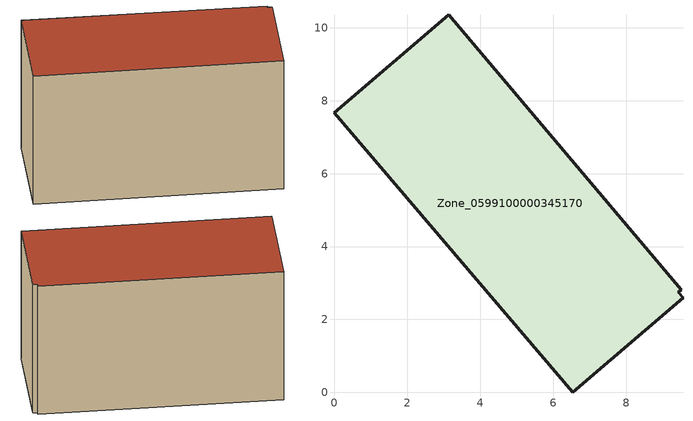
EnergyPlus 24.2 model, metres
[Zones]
Zone_0599100000345170
 floor ground (C_G): 0,7.67 3.14,10.36 9.51,2.81 9.43,2.75 9.56,2.6 6.53,0 z0
 wall outside (C_F): 3.14,10.36 0,7.67 6.53,0 9.56,2.6 9.43,2.75 9.51,2.81 3.14,10.36 z0:6.07
 roof outside (C_R): 0,7.67 6.53,0 9.56,2.6 9.43,2.75 9.51,2.81 3.14,10.36 z6.07
[BUILDING]
Pand.0599100000345170: North Axis=0; Terrain=City; Loads Convergence Tolerance Value=0.04; Temperature Convergence Tolerance Value=0.4; Solar Distribution=FullExterior; Maximum Number of Warmup Days=25; Minimum Number of Warmup Days=1
[Site:Location]
Rotterdam.The.Hague.AP_ZH_NLD Design_Conditions: Latitude=51.96; Longitude=4.45; Time Zone=1; Elevation=-4.5
[SITE:GROUNDTEMPERATURE:BUILDINGSURFACE]
18, 18, 18, 18, 18, 18, 18, 18, 18, 18, 18, 18
[MATERIAL] Thermal Absorptance=0.9; Solar Absorptance=0.7; Visible Absorptance=0.7
Name | Roughness | Thickness | Conductivity | Density | Specific Heat
G.TI.1992-2005 | MediumSmooth | 0.15 | 0.06 | 540 | 1210
F.TI.1992-2005 | Rough | 0.3 | 0.12 | 1920 | 840
R.TI.1992-2005 | MediumRough | 0.2 | 0.08 | 1500 | 1000
[CONSTRUCTION]
C_G: G.TI.1992-2005
C_F: F.TI.1992-2005
C_R: R.TI.1992-2005
[ZONE]
Zone_0599100000345170: Type=1; Multiplier=1; Ceiling Height=Autocalculate; Volume=Autocalculate; Floor Area=autocalculate; Part of Total Floor Area=Yes
[ZONEINFILTRATION:DESIGNFLOWRATE]
Infil_Zone_0599100000345170: Zone or ZoneList or Space or SpaceList=Zone_0599100000345170; Schedule=AlwaysOn; Design Flow Rate Calculation Method=Flow/Area; Flow Rate per Floor Area=0.0015; Constant Term Coefficient=1; Temperature Term Coefficient=0; Velocity Term Coefficient=0; Velocity Squared Term Coefficient=0
[HVACTEMPLATE:ZONE:IDEALLOADSAIRSYSTEM]
Zone_0599100000345170: Maximum Heating Supply Air Temperature=50; Minimum Cooling Supply Air Temperature=13; Maximum Heating Supply Air Humidity Ratio=0.0156; Minimum Cooling Supply Air Humidity Ratio=0.0077; Heating Limit=NoLimit; Cooling Limit=NoLimit; Dehumidification Control Type=ConstantSensibleHeatRatio; Cooling Sensible Heat Ratio=0.7; Dehumidification Setpoint=60; Humidification Control Type=None; Humidification Setpoint=30; Outdoor Air Method=None; Outdoor Air Flow Rate per Person=0.00944; Outdoor Air Flow Rate per Zone Floor Area=0; Outdoor Air Flow Rate per Zone=0; Demand Controlled Ventilation Type=None; Outdoor Air Economizer Type=NoEconomizer; Heat Recovery Type=None; Sensible Heat Recovery Effectiveness=0.7; Latent Heat Recovery Effectiveness=0.65
[ZONECONTROL:THERMOSTAT]
ThermostatControl_Zone_0599100000345170: Zone or ZoneList=Zone_0599100000345170; Control Type Schedule=DualSetpointControlType; Control 1=Thermostat_Zone_0599100000345170; Temperature Difference Between Cutout And Setpoint=0
[THERMOSTATSETPOINT:DUALSETPOINT]
Thermostat_Zone_0599100000345170: Heating Setpoint Temperature Schedule=HeatingSetpoint_Zone_0599100000345170; Cooling Setpoint Temperature Schedule=CoolingSetpoint_Zone_0599100000345170
[SCHEDULE:COMPACT]
HeatingSetpoint_Zone_0599100000345170: Through: 12/31, For: AllDays, Until: 24:00, 21
CoolingSetpoint_Zone_0599100000345170: Through: 12/31, For: AllDays, Until: 24:00, 24
DualSetpointControlType: Through: 12/31, For: AllDays, Until: 24:00, 4
AlwaysOn: Through: 12/31, For: AllDays, Until: 24:00, 1
